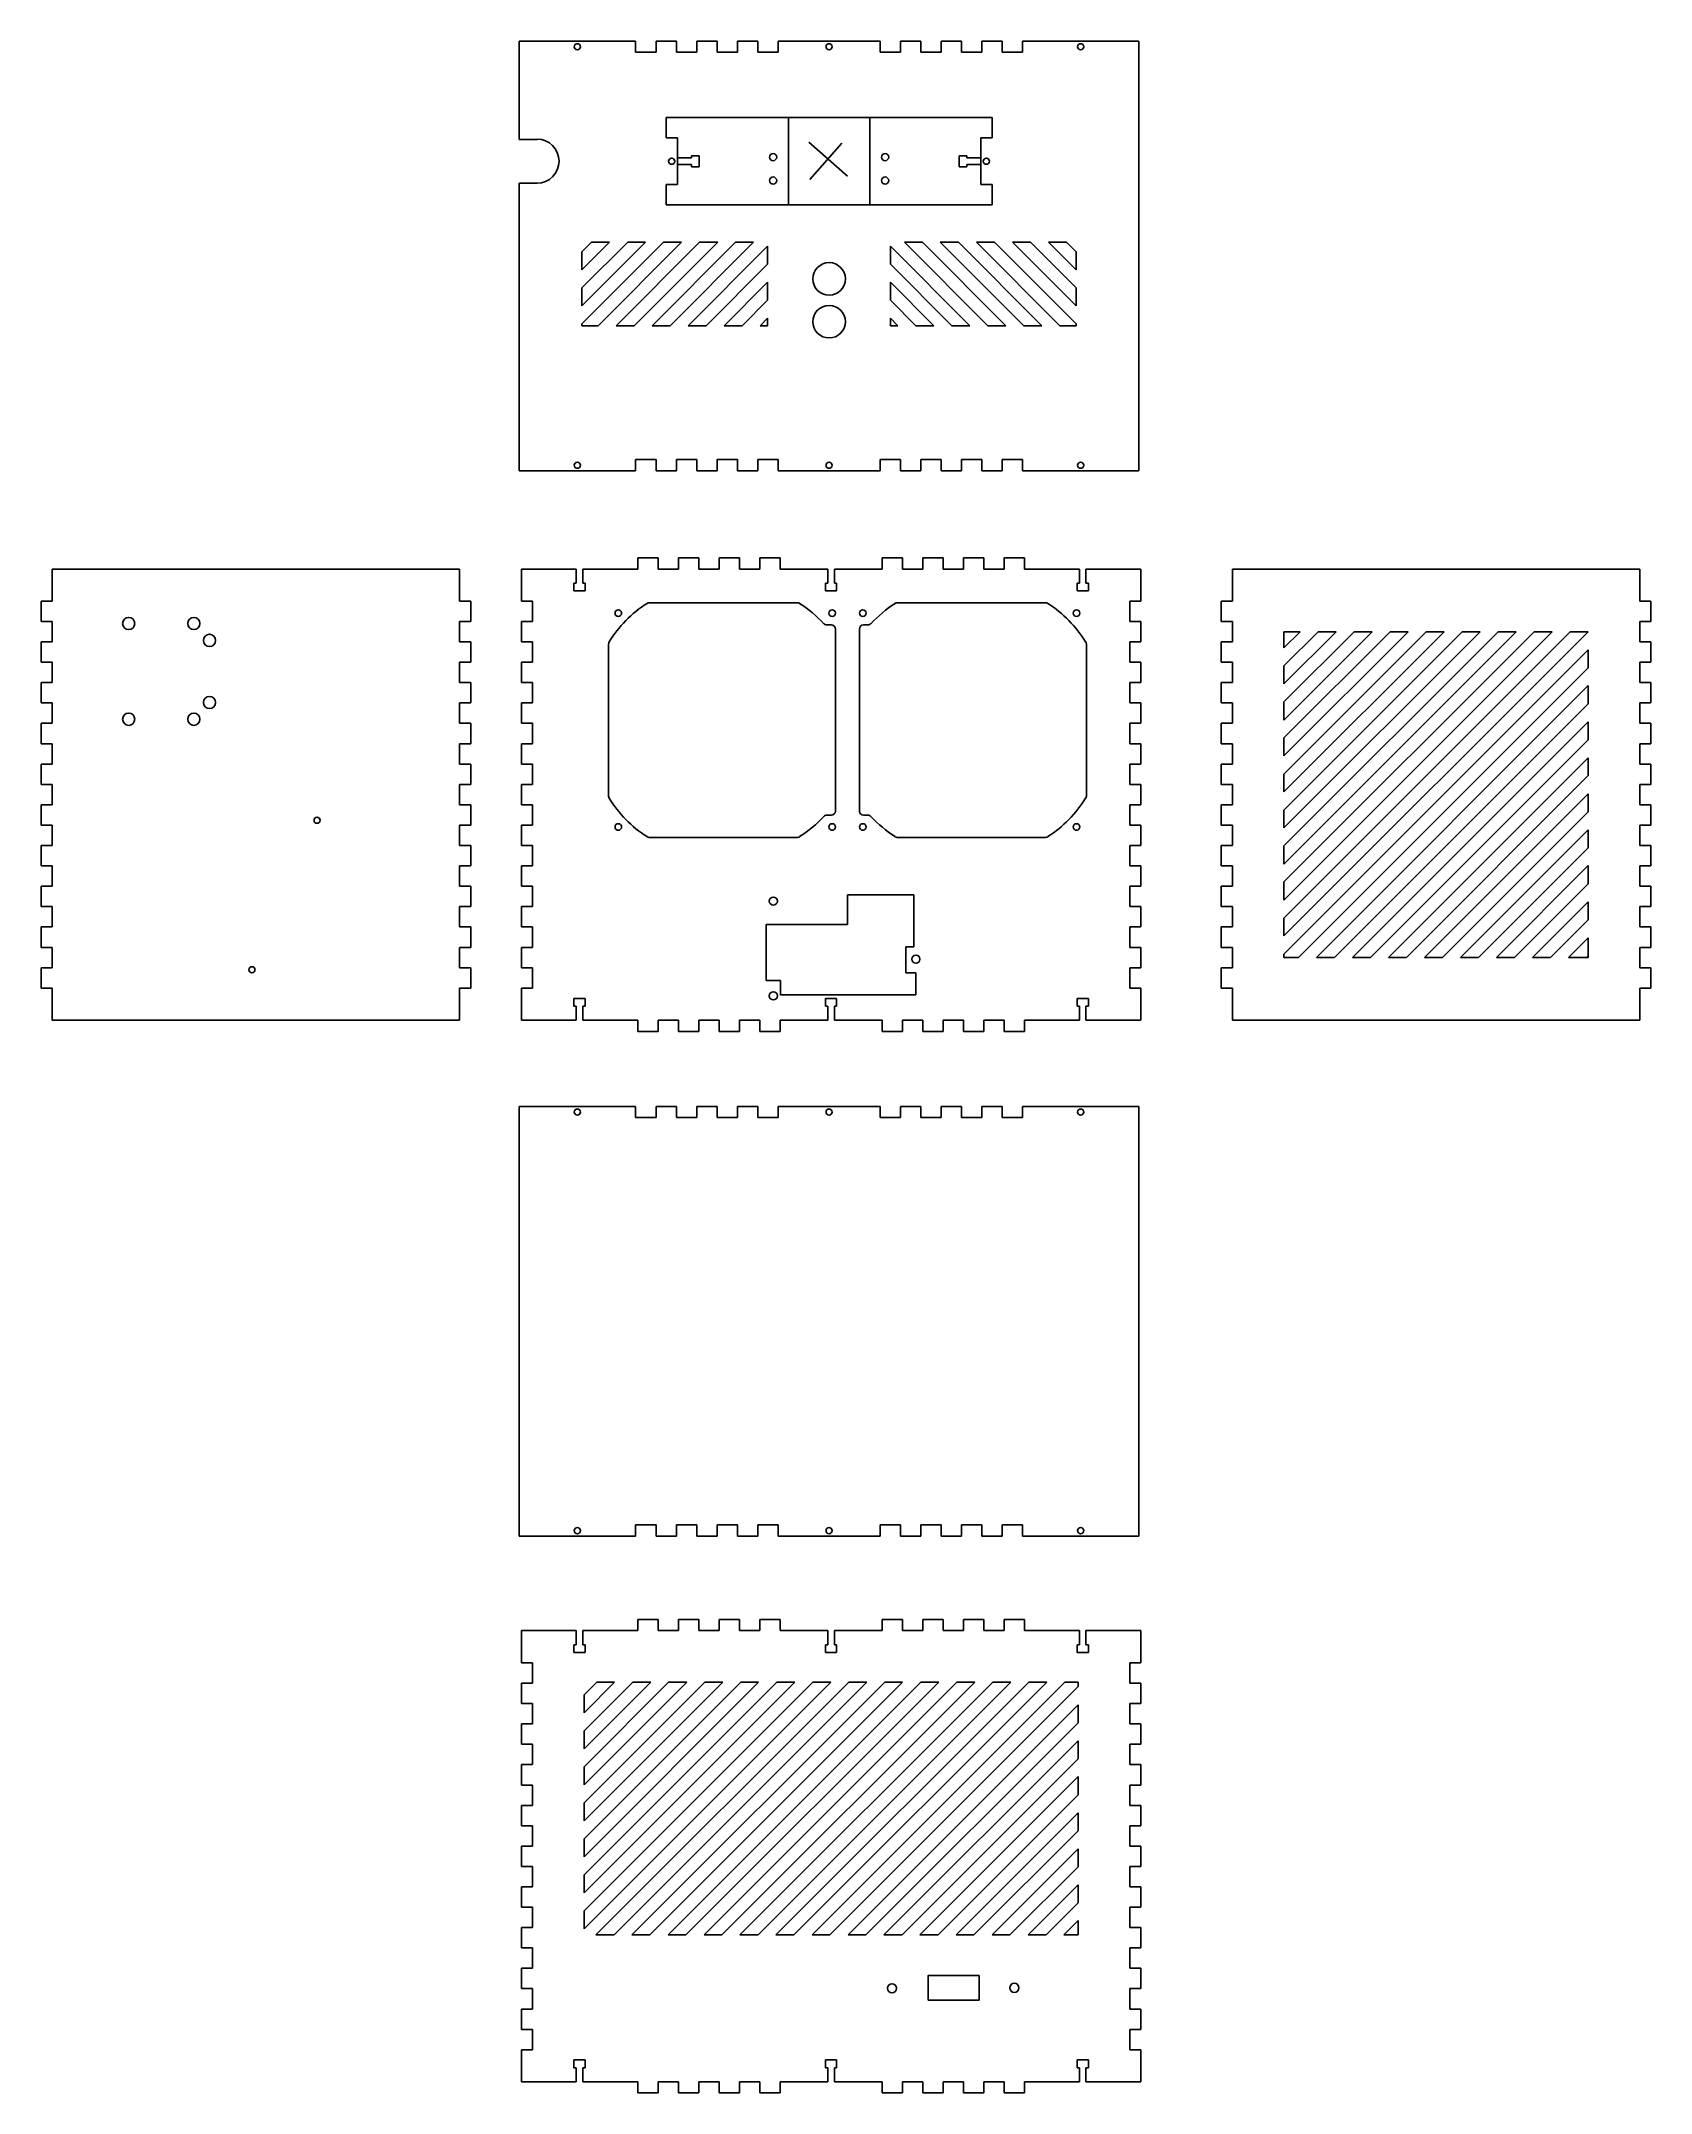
# Model space of a CAD drawing. Header units: millimetres. Extents: x 493 to 1284, y 323 to 1331.
import ezdxf

# ---------------------------------------------------------------- set-up
doc = ezdxf.new("R2010")
doc.units = ezdxf.units.MM
doc.header["$MEASUREMENT"] = 0

msp = doc.modelspace()

# ---------------------------------------------------------------- linework, layer by layer
for p, q in [((728.2, 1331), (785.4, 1331)), ((728.2, 1282.7), (728.2, 1331)), ((755.2, 1331), (758.4, 1331)), ((785.4, 1325.5), (785.4, 1331)), ((795.4, 1331), (805.4, 1331)), ((795.4, 1325.5), (795.4, 1331)), ((805.4, 1325.5), (805.4, 1331)), ((815.4, 1325.5), (815.4, 1331)), ((815.4, 1331), (825.4, 1331)), ((825.4, 1325.5), (825.4, 1331)), ((835.4, 1325.5), (835.4, 1331)), ((835.4, 1331), (845.4, 1331)), ((845.4, 1325.5), (845.4, 1331)), ((855.4, 1331), (905.4, 1331)), ((855.4, 1325.5), (855.4, 1331)), ((905.4, 1325.5), (905.4, 1331)), ((915.4, 1331), (925.4, 1331)), ((915.4, 1325.5), (915.4, 1331)), ((925.4, 1325.5), (925.4, 1331)), ((935.4, 1331), (945.4, 1331)), ((935.4, 1325.5), (935.4, 1331)), ((945.4, 1325.5), (945.4, 1331)), ((955.4, 1331), (965.4, 1331)), ((955.4, 1325.5), (955.4, 1331)), ((965.4, 1325.5), (965.4, 1331)), ((975.4, 1331), (1032.5, 1331)), ((975.4, 1325.5), (975.4, 1331)), ((1002.3, 1331), (1005.5, 1331)), ((1032.5, 1331), (1032.5, 1120)), ((785.4, 1325.5), (795.4, 1325.5)), ((805.4, 1325.5), (815.4, 1325.5)), ((825.4, 1325.5), (835.4, 1325.5)), ((845.4, 1325.5), (855.4, 1325.5)), ((905.4, 1325.5), (915.4, 1325.5)), ((925.4, 1325.5), (935.4, 1325.5)), ((945.4, 1325.5), (955.4, 1325.5)), ((965.4, 1325.5), (975.4, 1325.5)), ((737, 1282.7), (728.2, 1282.7)), ((737, 1261.2), (728.2, 1261.2)), ((728.2, 1120), (728.2, 1261.2)), ((728.2, 1120), (785.4, 1120)), ((755.2, 1120), (758.4, 1120)), ((785.4, 1125.5), (785.4, 1120)), ((785.4, 1125.5), (795.4, 1125.5)), ((795.4, 1125.5), (795.4, 1120)), ((795.4, 1120), (805.4, 1120)), ((805.4, 1125.5), (805.4, 1120)), ((805.4, 1125.5), (815.4, 1125.5)), ((815.4, 1125.5), (815.4, 1120)), ((815.4, 1120), (825.4, 1120)), ((825.4, 1125.5), (825.4, 1120)), ((825.4, 1125.5), (835.4, 1125.5)), ((835.4, 1125.5), (835.4, 1120)), ((835.4, 1120), (845.4, 1120)), ((845.4, 1125.5), (845.4, 1120)), ((845.4, 1125.5), (855.4, 1125.5)), ((855.4, 1125.5), (855.4, 1120)), ((855.4, 1120), (905.4, 1120)), ((905.4, 1125.5), (915.4, 1125.5)), ((905.4, 1125.5), (905.4, 1120)), ((915.4, 1125.5), (915.4, 1120)), ((915.4, 1120), (925.4, 1120)), ((925.4, 1125.5), (925.4, 1120)), ((925.4, 1125.5), (935.4, 1125.5)), ((935.4, 1125.5), (935.4, 1120)), ((935.4, 1120), (945.4, 1120)), ((945.4, 1125.5), (945.4, 1120)), ((945.4, 1125.5), (955.4, 1125.5)), ((955.4, 1125.5), (955.4, 1120)), ((955.4, 1120), (965.4, 1120)), ((965.4, 1125.5), (965.4, 1120)), ((965.4, 1125.5), (975.4, 1125.5)), ((975.4, 1125.5), (975.4, 1120)), ((975.4, 1120), (1032.5, 1120)), ((1002.3, 1120), (1005.5, 1120)), ((699, 1071.7), (499, 1071.7)), ((499, 1071.7), (499, 1056)), ((699, 1071.7), (699, 1056)), ((729.3, 1071.7), (729.3, 1056)), ((729.3, 1071.7), (756.2, 1071.7)), ((756.2, 1064.8), (756.2, 1071.7)), ((759.4, 1071.7), (759.4, 1064.8)), ((759.4, 1071.7), (786.4, 1071.7)), ((786.4, 1077.2), (796.4, 1077.2)), ((786.4, 1077.2), (786.4, 1071.7)), ((796.4, 1077.2), (796.4, 1071.7)), ((796.4, 1071.7), (806.4, 1071.7)), ((806.4, 1077.2), (816.4, 1077.2)), ((806.4, 1077.2), (806.4, 1071.7)), ((816.4, 1077.2), (816.4, 1071.7)), ((816.4, 1071.7), (826.4, 1071.7)), ((826.4, 1077.2), (836.4, 1077.2)), ((826.4, 1077.2), (826.4, 1071.7)), ((836.4, 1077.2), (836.4, 1071.7)), ((836.4, 1071.7), (846.4, 1071.7)), ((846.4, 1077.2), (856.4, 1077.2)), ((846.4, 1077.2), (846.4, 1071.7)), ((856.4, 1077.2), (856.4, 1071.7)), ((856.4, 1071.7), (879.8, 1071.7)), ((879.8, 1064.8), (879.8, 1071.7)), ((883, 1071.7), (883, 1064.8)), ((883, 1071.7), (906.4, 1071.7)), ((906.4, 1077.2), (916.4, 1077.2)), ((906.4, 1077.2), (906.4, 1071.7)), ((916.4, 1077.2), (916.4, 1071.7)), ((916.4, 1071.7), (926.4, 1071.7)), ((926.4, 1077.2), (936.4, 1077.2)), ((926.4, 1077.2), (926.4, 1071.7)), ((936.4, 1077.2), (936.4, 1071.7)), ((936.4, 1071.7), (946.4, 1071.7)), ((946.4, 1077.2), (956.4, 1077.2)), ((946.4, 1077.2), (946.4, 1071.7)), ((956.4, 1077.2), (956.4, 1071.7)), ((956.4, 1071.7), (966.4, 1071.7)), ((966.4, 1077.2), (976.4, 1077.2)), ((966.4, 1077.2), (966.4, 1071.7)), ((976.4, 1077.2), (976.4, 1071.7)), ((976.4, 1071.7), (1003.3, 1071.7)), ((1003.3, 1064.8), (1003.3, 1071.7)), ((1006.5, 1071.7), (1006.5, 1064.8)), ((1006.5, 1071.7), (1033.5, 1071.7)), ((1033.5, 1071.7), (1033.5, 1056)), ((1278.4, 1071.7), (1078.4, 1071.7)), ((1078.4, 1071.7), (1078.4, 1056)), ((1278.4, 1071.7), (1278.4, 1056)), ((755.1, 1061), (755.1, 1064.8)), ((756.2, 1064.8), (755.1, 1064.8)), ((760.6, 1061), (755.1, 1061)), ((760.6, 1064.8), (759.4, 1064.8)), ((760.6, 1061), (760.6, 1064.8)), ((878.6, 1061), (878.6, 1064.8)), ((879.8, 1064.8), (878.6, 1064.8)), ((884.1, 1061), (878.6, 1061)), ((884.1, 1064.8), (883, 1064.8)), ((884.1, 1061), (884.1, 1064.8)), ((1002.2, 1061), (1002.2, 1064.8)), ((1003.3, 1064.8), (1002.2, 1064.8)), ((1007.7, 1061), (1002.2, 1061)), ((1007.7, 1064.8), (1006.5, 1064.8)), ((1007.7, 1061), (1007.7, 1064.8)), ((493.5, 1056), (499, 1056)), ((493.5, 1056), (493.5, 1046)), ((704.5, 1056), (699, 1056)), ((704.5, 1056), (704.5, 1046)), ((734.8, 1056), (729.3, 1056)), ((734.8, 1056), (734.8, 1046)), ((1028, 1056), (1028, 1046)), ((1028, 1056), (1033.5, 1056)), ((1072.9, 1056), (1072.9, 1046)), ((1072.9, 1056), (1078.4, 1056)), ((1283.9, 1056), (1278.4, 1056)), ((1283.9, 1056), (1283.9, 1046)), ((493.5, 1046), (499, 1046)), ((499, 1046), (499, 1036)), ((704.5, 1046), (699, 1046)), ((699, 1046), (699, 1036)), ((734.8, 1046), (729.3, 1046)), ((729.3, 1046), (729.3, 1036)), ((1028, 1046), (1033.5, 1046)), ((1033.5, 1046), (1033.5, 1036)), ((1072.9, 1046), (1078.4, 1046)), ((1078.4, 1046), (1078.4, 1036)), ((1283.9, 1046), (1278.4, 1046)), ((1278.4, 1046), (1278.4, 1036)), ((493.5, 1036), (499, 1036)), ((493.5, 1036), (493.5, 1026)), ((704.5, 1036), (699, 1036)), ((704.5, 1036), (704.5, 1026)), ((734.8, 1036), (729.3, 1036)), ((734.8, 1036), (734.8, 1026)), ((1028, 1036), (1028, 1026)), ((1028, 1036), (1033.5, 1036)), ((1072.9, 1036), (1072.9, 1026)), ((1072.9, 1036), (1078.4, 1036)), ((1283.9, 1036), (1278.4, 1036)), ((1283.9, 1036), (1283.9, 1026)), ((493.5, 1026), (499, 1026)), ((499, 1026), (499, 1016)), ((704.5, 1026), (699, 1026)), ((699, 1026), (699, 1016)), ((734.8, 1026), (729.3, 1026)), ((729.3, 1026), (729.3, 1016)), ((1028, 1026), (1033.5, 1026)), ((1033.5, 1026), (1033.5, 1016)), ((1072.9, 1026), (1078.4, 1026)), ((1078.4, 1026), (1078.4, 1016)), ((1283.9, 1026), (1278.4, 1026)), ((1278.4, 1026), (1278.4, 1016)), ((493.5, 1016), (499, 1016)), ((493.5, 1016), (493.5, 1006)), ((704.5, 1016), (699, 1016)), ((704.5, 1016), (704.5, 1006)), ((734.8, 1016), (729.3, 1016)), ((734.8, 1016), (734.8, 1006)), ((1028, 1016), (1028, 1006)), ((1028, 1016), (1033.5, 1016)), ((1072.9, 1016), (1072.9, 1006)), ((1072.9, 1016), (1078.4, 1016)), ((1283.9, 1016), (1278.4, 1016)), ((1283.9, 1016), (1283.9, 1006)), ((493.5, 1006), (499, 1006)), ((499, 1006), (499, 996)), ((704.5, 1006), (699, 1006)), ((699, 1006), (699, 996)), ((734.8, 1006), (729.3, 1006)), ((729.3, 1006), (729.3, 996)), ((1028, 1006), (1033.5, 1006)), ((1033.5, 1006), (1033.5, 996)), ((1072.9, 1006), (1078.4, 1006)), ((1078.4, 1006), (1078.4, 996)), ((1283.9, 1006), (1278.4, 1006)), ((1278.4, 1006), (1278.4, 996)), ((493.5, 996), (499, 996)), ((493.5, 996), (493.5, 986)), ((704.5, 996), (699, 996)), ((704.5, 996), (704.5, 986)), ((734.8, 996), (729.3, 996)), ((734.8, 996), (734.8, 986)), ((1028, 996), (1028, 986)), ((1028, 996), (1033.5, 996)), ((1072.9, 996), (1072.9, 986)), ((1072.9, 996), (1078.4, 996)), ((1283.9, 996), (1278.4, 996)), ((1283.9, 996), (1283.9, 986)), ((493.5, 986), (499, 986)), ((499, 986), (499, 976)), ((704.5, 986), (699, 986)), ((699, 986), (699, 976)), ((734.8, 986), (729.3, 986)), ((729.3, 986), (729.3, 976)), ((1028, 986), (1033.5, 986)), ((1033.5, 986), (1033.5, 976)), ((1072.9, 986), (1078.4, 986)), ((1078.4, 986), (1078.4, 976)), ((1283.9, 986), (1278.4, 986)), ((1278.4, 986), (1278.4, 976)), ((493.5, 976), (499, 976)), ((493.5, 976), (493.5, 966)), ((704.5, 976), (699, 976)), ((704.5, 976), (704.5, 966)), ((734.8, 976), (729.3, 976)), ((734.8, 976), (734.8, 966)), ((1028, 976), (1028, 966)), ((1028, 976), (1033.5, 976)), ((1072.9, 976), (1072.9, 966)), ((1072.9, 976), (1078.4, 976)), ((1283.9, 976), (1278.4, 976)), ((1283.9, 976), (1283.9, 966)), ((493.5, 966), (499, 966)), ((499, 966), (499, 956)), ((704.5, 966), (699, 966)), ((699, 966), (699, 956)), ((734.8, 966), (729.3, 966)), ((729.3, 966), (729.3, 956)), ((1028, 966), (1033.5, 966)), ((1033.5, 966), (1033.5, 956)), ((1072.9, 966), (1078.4, 966)), ((1078.4, 966), (1078.4, 956)), ((1283.9, 966), (1278.4, 966)), ((1278.4, 966), (1278.4, 956)), ((493.5, 956), (499, 956)), ((493.5, 956), (493.5, 946)), ((704.5, 956), (699, 956)), ((704.5, 956), (704.5, 946)), ((734.8, 956), (729.3, 956)), ((734.8, 956), (734.8, 946)), ((1028, 956), (1028, 946)), ((1028, 956), (1033.5, 956)), ((1072.9, 956), (1072.9, 946)), ((1072.9, 956), (1078.4, 956)), ((1283.9, 956), (1278.4, 956)), ((1283.9, 956), (1283.9, 946)), ((493.5, 946), (499, 946)), ((499, 946), (499, 936)), ((704.5, 946), (699, 946)), ((699, 946), (699, 936)), ((734.8, 946), (729.3, 946)), ((729.3, 946), (729.3, 936)), ((1028, 946), (1033.5, 946)), ((1033.5, 946), (1033.5, 936)), ((1072.9, 946), (1078.4, 946)), ((1078.4, 946), (1078.4, 936)), ((1283.9, 946), (1278.4, 946)), ((1278.4, 946), (1278.4, 936)), ((493.5, 936), (499, 936)), ((493.5, 936), (493.5, 926)), ((704.5, 936), (699, 936)), ((704.5, 936), (704.5, 926)), ((734.8, 936), (729.3, 936)), ((734.8, 936), (734.8, 926)), ((1028, 936), (1028, 926)), ((1028, 936), (1033.5, 936)), ((1072.9, 936), (1072.9, 926)), ((1072.9, 936), (1078.4, 936)), ((1283.9, 936), (1278.4, 936)), ((1283.9, 936), (1283.9, 926)), ((493.5, 926), (499, 926)), ((499, 926), (499, 916)), ((704.5, 926), (699, 926)), ((699, 926), (699, 916)), ((734.8, 926), (729.3, 926)), ((729.3, 926), (729.3, 916)), ((1028, 926), (1033.5, 926)), ((1033.5, 926), (1033.5, 916)), ((1072.9, 926), (1078.4, 926)), ((1078.4, 926), (1078.4, 916)), ((1283.9, 926), (1278.4, 926)), ((1278.4, 926), (1278.4, 916)), ((493.5, 916), (499, 916)), ((493.5, 916), (493.5, 906)), ((704.5, 916), (699, 916)), ((704.5, 916), (704.5, 906)), ((734.8, 916), (729.3, 916)), ((734.8, 916), (734.8, 906)), ((1028, 916), (1028, 906)), ((1028, 916), (1033.5, 916)), ((1072.9, 916), (1072.9, 906)), ((1072.9, 916), (1078.4, 916)), ((1283.9, 916), (1278.4, 916)), ((1283.9, 916), (1283.9, 906)), ((493.5, 906), (499, 906)), ((499, 906), (499, 896)), ((704.5, 906), (699, 906)), ((699, 906), (699, 896)), ((734.8, 906), (729.3, 906)), ((729.3, 906), (729.3, 896)), ((1028, 906), (1033.5, 906)), ((1033.5, 906), (1033.5, 896)), ((1072.9, 906), (1078.4, 906)), ((1078.4, 906), (1078.4, 896)), ((1283.9, 906), (1278.4, 906)), ((1278.4, 906), (1278.4, 896)), ((493.5, 896), (499, 896)), ((493.5, 896), (493.5, 886)), ((704.5, 896), (699, 896)), ((704.5, 896), (704.5, 886)), ((734.8, 896), (729.3, 896)), ((734.8, 896), (734.8, 886)), ((1028, 896), (1028, 886)), ((1028, 896), (1033.5, 896)), ((1072.9, 896), (1072.9, 886)), ((1072.9, 896), (1078.4, 896)), ((1283.9, 896), (1278.4, 896)), ((1283.9, 896), (1283.9, 886)), ((493.5, 886), (499, 886)), ((499, 886), (499, 876)), ((704.5, 886), (699, 886)), ((699, 886), (699, 876)), ((734.8, 886), (729.3, 886)), ((729.3, 886), (729.3, 876)), ((1028, 886), (1033.5, 886)), ((1033.5, 886), (1033.5, 876)), ((1072.9, 886), (1078.4, 886)), ((1078.4, 886), (1078.4, 876)), ((1283.9, 886), (1278.4, 886)), ((1278.4, 886), (1278.4, 876)), ((493.5, 876), (499, 876)), ((493.5, 876), (493.5, 866)), ((704.5, 876), (699, 876)), ((704.5, 876), (704.5, 866)), ((734.8, 876), (729.3, 876)), ((734.8, 876), (734.8, 866)), ((1028, 876), (1028, 866)), ((1028, 876), (1033.5, 876)), ((1072.9, 876), (1072.9, 866)), ((1072.9, 876), (1078.4, 876)), ((1283.9, 876), (1278.4, 876)), ((1283.9, 876), (1283.9, 866)), ((493.5, 866), (499, 866)), ((499, 866), (499, 850.2)), ((704.5, 866), (699, 866)), ((699, 866), (699, 850.2)), ((734.8, 866), (729.3, 866)), ((729.3, 866), (729.3, 850.2)), ((760.6, 860.9), (755.1, 860.9)), ((755.1, 860.9), (755.1, 857.1)), ((756.2, 857.1), (755.1, 857.1)), ((756.2, 857.1), (756.2, 850.2)), ((759.4, 850.2), (759.4, 857.1)), ((760.6, 857.1), (759.4, 857.1)), ((760.6, 860.9), (760.6, 857.1)), ((884.1, 860.9), (878.6, 860.9)), ((878.6, 860.9), (878.6, 857.1)), ((879.8, 857.1), (878.6, 857.1)), ((879.8, 857.1), (879.8, 850.2)), ((883, 850.2), (883, 857.1)), ((884.1, 857.1), (883, 857.1)), ((884.1, 860.9), (884.1, 857.1)), ((1007.7, 860.9), (1002.2, 860.9)), ((1002.2, 860.9), (1002.2, 857.1)), ((1003.3, 857.1), (1002.2, 857.1)), ((1003.3, 857.1), (1003.3, 850.2)), ((1006.5, 850.2), (1006.5, 857.1)), ((1007.7, 857.1), (1006.5, 857.1)), ((1007.7, 860.9), (1007.7, 857.1)), ((1028, 866), (1033.5, 866)), ((1033.5, 866), (1033.5, 850.2)), ((1072.9, 866), (1078.4, 866)), ((1078.4, 866), (1078.4, 850.2)), ((1283.9, 866), (1278.4, 866)), ((1278.4, 866), (1278.4, 850.2)), ((499, 850.2), (699, 850.2)), ((729.3, 850.2), (756.2, 850.2)), ((759.4, 850.2), (786.4, 850.2)), ((786.4, 844.7), (786.4, 850.2)), ((796.4, 844.7), (796.4, 850.2)), ((796.4, 850.2), (806.4, 850.2)), ((806.4, 844.7), (806.4, 850.2)), ((816.4, 844.7), (816.4, 850.2)), ((816.4, 850.2), (826.4, 850.2)), ((826.4, 844.7), (826.4, 850.2)), ((836.4, 844.7), (836.4, 850.2)), ((836.4, 850.2), (846.4, 850.2)), ((846.4, 844.7), (846.4, 850.2)), ((856.4, 844.7), (856.4, 850.2)), ((856.4, 850.2), (879.8, 850.2)), ((883, 850.2), (906.4, 850.2)), ((906.4, 844.7), (906.4, 850.2)), ((916.4, 844.7), (916.4, 850.2)), ((916.4, 850.2), (926.4, 850.2)), ((926.4, 844.7), (926.4, 850.2)), ((936.4, 844.7), (936.4, 850.2)), ((936.4, 850.2), (946.4, 850.2)), ((946.4, 844.7), (946.4, 850.2)), ((956.4, 844.7), (956.4, 850.2)), ((956.4, 850.2), (966.4, 850.2)), ((966.4, 844.7), (966.4, 850.2)), ((976.4, 844.7), (976.4, 850.2)), ((976.4, 850.2), (1003.3, 850.2)), ((1006.5, 850.2), (1033.5, 850.2)), ((1078.4, 850.2), (1278.4, 850.2)), ((786.4, 844.7), (796.4, 844.7)), ((806.4, 844.7), (816.4, 844.7)), ((826.4, 844.7), (836.4, 844.7)), ((846.4, 844.7), (856.4, 844.7)), ((906.4, 844.7), (916.4, 844.7)), ((926.4, 844.7), (936.4, 844.7)), ((946.4, 844.7), (956.4, 844.7)), ((966.4, 844.7), (976.4, 844.7)), ((728.2, 596.9), (728.2, 807.9)), ((728.2, 807.9), (785.4, 807.9)), ((755.2, 807.9), (758.4, 807.9)), ((785.4, 802.4), (785.4, 807.9)), ((795.4, 802.4), (795.4, 807.9)), ((795.4, 807.9), (805.4, 807.9)), ((805.4, 802.4), (805.4, 807.9)), ((815.4, 802.4), (815.4, 807.9)), ((815.4, 807.9), (825.4, 807.9)), ((825.4, 802.4), (825.4, 807.9)), ((835.4, 802.4), (835.4, 807.9)), ((835.4, 807.9), (845.4, 807.9)), ((845.4, 802.4), (845.4, 807.9)), ((855.4, 802.4), (855.4, 807.9)), ((855.4, 807.9), (905.4, 807.9)), ((905.4, 802.4), (905.4, 807.9)), ((915.4, 802.4), (915.4, 807.9)), ((915.4, 807.9), (925.4, 807.9)), ((925.4, 802.4), (925.4, 807.9)), ((935.4, 802.4), (935.4, 807.9)), ((935.4, 807.9), (945.4, 807.9)), ((945.4, 802.4), (945.4, 807.9)), ((955.4, 802.4), (955.4, 807.9)), ((955.4, 807.9), (965.4, 807.9)), ((965.4, 802.4), (965.4, 807.9)), ((975.4, 802.4), (975.4, 807.9)), ((975.4, 807.9), (1032.5, 807.9)), ((1002.3, 807.9), (1005.5, 807.9)), ((1032.5, 807.9), (1032.5, 596.9)), ((785.4, 802.4), (795.4, 802.4)), ((805.4, 802.4), (815.4, 802.4)), ((825.4, 802.4), (835.4, 802.4)), ((845.4, 802.4), (855.4, 802.4)), ((905.4, 802.4), (915.4, 802.4)), ((925.4, 802.4), (935.4, 802.4)), ((945.4, 802.4), (955.4, 802.4)), ((965.4, 802.4), (975.4, 802.4)), ((728.2, 596.9), (785.4, 596.9)), ((755.2, 596.9), (758.4, 596.9)), ((785.4, 602.4), (795.4, 602.4)), ((785.4, 602.4), (785.4, 596.9)), ((795.4, 602.4), (795.4, 596.9)), ((795.4, 596.9), (805.4, 596.9)), ((805.4, 602.4), (815.4, 602.4)), ((805.4, 602.4), (805.4, 596.9)), ((815.4, 602.4), (815.4, 596.9)), ((815.4, 596.9), (825.4, 596.9)), ((825.4, 602.4), (835.4, 602.4)), ((825.4, 602.4), (825.4, 596.9)), ((835.4, 602.4), (835.4, 596.9)), ((835.4, 596.9), (845.4, 596.9)), ((845.4, 602.4), (855.4, 602.4)), ((845.4, 602.4), (845.4, 596.9)), ((855.4, 602.4), (855.4, 596.9)), ((855.4, 596.9), (905.4, 596.9)), ((905.4, 602.4), (905.4, 596.9)), ((905.4, 602.4), (915.4, 602.4)), ((915.4, 602.4), (915.4, 596.9)), ((915.4, 596.9), (925.4, 596.9)), ((925.4, 602.4), (935.4, 602.4)), ((925.4, 602.4), (925.4, 596.9)), ((935.4, 602.4), (935.4, 596.9)), ((935.4, 596.9), (945.4, 596.9)), ((945.4, 602.4), (955.4, 602.4)), ((945.4, 602.4), (945.4, 596.9)), ((955.4, 602.4), (955.4, 596.9)), ((955.4, 596.9), (965.4, 596.9)), ((965.4, 602.4), (975.4, 602.4)), ((965.4, 602.4), (965.4, 596.9)), ((975.4, 602.4), (975.4, 596.9)), ((975.4, 596.9), (1032.5, 596.9)), ((1002.3, 596.9), (1005.5, 596.9)), ((786.4, 556), (786.4, 550.5)), ((786.4, 556), (796.4, 556)), ((796.4, 556), (796.4, 550.5)), ((806.4, 556), (806.4, 550.5)), ((806.4, 556), (816.4, 556)), ((816.4, 556), (816.4, 550.5)), ((826.4, 556), (826.4, 550.5)), ((826.4, 556), (836.4, 556)), ((836.4, 556), (836.4, 550.5)), ((846.4, 556), (846.4, 550.5)), ((846.4, 556), (856.4, 556)), ((856.4, 556), (856.4, 550.5)), ((906.4, 556), (916.4, 556)), ((906.4, 556), (906.4, 550.5)), ((916.4, 556), (916.4, 550.5)), ((926.4, 556), (926.4, 550.5)), ((926.4, 556), (936.4, 556)), ((936.4, 556), (936.4, 550.5)), ((946.4, 556), (946.4, 550.5)), ((946.4, 556), (956.4, 556)), ((956.4, 556), (956.4, 550.5)), ((966.4, 556), (966.4, 550.5)), ((966.4, 556), (976.4, 556)), ((976.4, 556), (976.4, 550.5)), ((729.3, 550.5), (729.3, 534.7)), ((729.3, 550.5), (756.2, 550.5)), ((756.2, 543.6), (756.2, 550.5)), ((759.4, 550.5), (759.4, 543.6)), ((759.4, 550.5), (786.4, 550.5)), ((796.4, 550.5), (806.4, 550.5)), ((816.4, 550.5), (826.4, 550.5)), ((836.4, 550.5), (846.4, 550.5)), ((856.4, 550.5), (879.8, 550.5)), ((879.8, 543.6), (879.8, 550.5)), ((883, 550.5), (883, 543.6)), ((883, 550.5), (906.4, 550.5)), ((916.4, 550.5), (926.4, 550.5)), ((936.4, 550.5), (946.4, 550.5)), ((956.4, 550.5), (966.4, 550.5)), ((976.4, 550.5), (1003.3, 550.5)), ((1003.3, 543.6), (1003.3, 550.5)), ((1006.5, 550.5), (1006.5, 543.6)), ((1006.5, 550.5), (1033.5, 550.5)), ((1033.5, 550.5), (1033.5, 534.7)), ((734.8, 534.7), (729.3, 534.7)), ((734.8, 534.7), (734.8, 524.7)), ((756.2, 543.6), (755.1, 543.6)), ((755.1, 539.8), (755.1, 543.6)), ((760.6, 539.8), (755.1, 539.8)), ((760.6, 543.6), (759.4, 543.6)), ((760.6, 539.8), (760.6, 543.6)), ((879.8, 543.6), (878.6, 543.6)), ((878.6, 539.8), (878.6, 543.6)), ((884.1, 539.8), (878.6, 539.8)), ((884.1, 543.6), (883, 543.6)), ((884.1, 539.8), (884.1, 543.6)), ((1003.3, 543.6), (1002.2, 543.6)), ((1002.2, 539.8), (1002.2, 543.6)), ((1007.7, 539.8), (1002.2, 539.8)), ((1007.7, 543.6), (1006.5, 543.6)), ((1007.7, 539.8), (1007.7, 543.6)), ((1028, 534.7), (1033.5, 534.7)), ((1028, 534.7), (1028, 524.7)), ((729.3, 524.7), (729.3, 514.7)), ((734.8, 524.7), (729.3, 524.7)), ((1028, 524.7), (1033.5, 524.7)), ((1033.5, 524.7), (1033.5, 514.7)), ((734.8, 514.7), (729.3, 514.7)), ((734.8, 514.7), (734.8, 504.7)), ((1028, 514.7), (1033.5, 514.7)), ((1028, 514.7), (1028, 504.7)), ((729.3, 504.7), (729.3, 494.7)), ((734.8, 504.7), (729.3, 504.7)), ((1028, 504.7), (1033.5, 504.7)), ((1033.5, 504.7), (1033.5, 494.7)), ((734.8, 494.7), (729.3, 494.7)), ((734.8, 494.7), (734.8, 484.7)), ((1028, 494.7), (1033.5, 494.7)), ((1028, 494.7), (1028, 484.7)), ((729.3, 484.7), (729.3, 474.7)), ((734.8, 484.7), (729.3, 484.7)), ((1028, 484.7), (1033.5, 484.7)), ((1033.5, 484.7), (1033.5, 474.7)), ((734.8, 474.7), (729.3, 474.7)), ((734.8, 474.7), (734.8, 464.7)), ((1028, 474.7), (1033.5, 474.7)), ((1028, 474.7), (1028, 464.7)), ((729.3, 464.7), (729.3, 454.7)), ((734.8, 464.7), (729.3, 464.7)), ((1028, 464.7), (1033.5, 464.7)), ((1033.5, 464.7), (1033.5, 454.7)), ((734.8, 454.7), (729.3, 454.7)), ((734.8, 454.7), (734.8, 444.7)), ((1028, 454.7), (1033.5, 454.7)), ((1028, 454.7), (1028, 444.7)), ((729.3, 444.7), (729.3, 434.7)), ((734.8, 444.7), (729.3, 444.7)), ((1028, 444.7), (1033.5, 444.7)), ((1033.5, 444.7), (1033.5, 434.7)), ((734.8, 434.7), (729.3, 434.7)), ((734.8, 434.7), (734.8, 424.7)), ((1028, 434.7), (1033.5, 434.7)), ((1028, 434.7), (1028, 424.7)), ((729.3, 424.7), (729.3, 414.7)), ((734.8, 424.7), (729.3, 424.7)), ((1028, 424.7), (1033.5, 424.7)), ((1033.5, 424.7), (1033.5, 414.7)), ((734.8, 414.7), (729.3, 414.7)), ((734.8, 414.7), (734.8, 404.7)), ((1028, 414.7), (1033.5, 414.7)), ((1028, 414.7), (1028, 404.7)), ((729.3, 404.7), (729.3, 394.7)), ((734.8, 404.7), (729.3, 404.7)), ((1028, 404.7), (1033.5, 404.7)), ((1033.5, 404.7), (1033.5, 394.7)), ((734.8, 394.7), (729.3, 394.7)), ((734.8, 394.7), (734.8, 384.7)), ((1028, 394.7), (1033.5, 394.7)), ((1028, 394.7), (1028, 384.7)), ((729.3, 384.7), (729.3, 374.7)), ((734.8, 384.7), (729.3, 384.7)), ((1028, 384.7), (1033.5, 384.7)), ((1033.5, 384.7), (1033.5, 374.7)), ((734.8, 374.7), (729.3, 374.7)), ((734.8, 374.7), (734.8, 364.7)), ((1028, 374.7), (1033.5, 374.7)), ((1028, 374.7), (1028, 364.7)), ((729.3, 364.7), (729.3, 354.7)), ((734.8, 364.7), (729.3, 364.7)), ((1028, 364.7), (1033.5, 364.7)), ((1033.5, 364.7), (1033.5, 354.7)), ((734.8, 354.7), (729.3, 354.7)), ((734.8, 354.7), (734.8, 344.7)), ((1028, 354.7), (1033.5, 354.7)), ((1028, 354.7), (1028, 344.7)), ((734.8, 344.7), (729.3, 344.7)), ((729.3, 344.7), (729.3, 329)), ((1028, 344.7), (1033.5, 344.7)), ((1033.5, 344.7), (1033.5, 329)), ((755.1, 339.7), (755.1, 335.9)), ((760.6, 339.7), (755.1, 339.7)), ((756.2, 335.9), (755.1, 335.9)), ((756.2, 335.9), (756.2, 329)), ((760.6, 335.9), (759.4, 335.9)), ((759.4, 329), (759.4, 335.9)), ((760.6, 339.7), (760.6, 335.9)), ((878.6, 339.7), (878.6, 335.9)), ((884.1, 339.7), (878.6, 339.7)), ((879.8, 335.9), (878.6, 335.9)), ((879.8, 335.9), (879.8, 329)), ((884.1, 335.9), (883, 335.9)), ((883, 329), (883, 335.9)), ((884.1, 339.7), (884.1, 335.9)), ((1002.2, 339.7), (1002.2, 335.9)), ((1007.7, 339.7), (1002.2, 339.7)), ((1003.3, 335.9), (1002.2, 335.9)), ((1003.3, 335.9), (1003.3, 329)), ((1007.7, 335.9), (1006.5, 335.9)), ((1006.5, 329), (1006.5, 335.9)), ((1007.7, 339.7), (1007.7, 335.9)), ((729.3, 329), (756.2, 329)), ((759.4, 329), (786.4, 329)), ((786.4, 323.5), (786.4, 329)), ((786.4, 323.5), (796.4, 323.5)), ((796.4, 329), (806.4, 329)), ((796.4, 323.5), (796.4, 329)), ((806.4, 323.5), (806.4, 329)), ((806.4, 323.5), (816.4, 323.5)), ((816.4, 329), (826.4, 329)), ((816.4, 323.5), (816.4, 329)), ((826.4, 323.5), (826.4, 329)), ((826.4, 323.5), (836.4, 323.5)), ((836.4, 329), (846.4, 329)), ((836.4, 323.5), (836.4, 329)), ((846.4, 323.5), (846.4, 329)), ((846.4, 323.5), (856.4, 323.5)), ((856.4, 329), (879.8, 329)), ((856.4, 323.5), (856.4, 329)), ((883, 329), (906.4, 329)), ((906.4, 323.5), (906.4, 329)), ((906.4, 323.5), (916.4, 323.5)), ((916.4, 329), (926.4, 329)), ((916.4, 323.5), (916.4, 329)), ((926.4, 323.5), (926.4, 329)), ((926.4, 323.5), (936.4, 323.5)), ((936.4, 329), (946.4, 329)), ((936.4, 323.5), (936.4, 329)), ((946.4, 323.5), (946.4, 329)), ((946.4, 323.5), (956.4, 323.5)), ((956.4, 329), (966.4, 329)), ((956.4, 323.5), (956.4, 329)), ((966.4, 323.5), (966.4, 329)), ((966.4, 323.5), (976.4, 323.5)), ((976.4, 329), (1003.3, 329)), ((976.4, 323.5), (976.4, 329)), ((1006.5, 329), (1033.5, 329))]:
    msp.add_line(p, q)
at = {"color": 1}
for p, q in [((800.4, 1283.5), (800.4, 1293.5)), ((800.4, 1293.5), (960.4, 1293.5)), ((860.4, 1250.5), (860.4, 1293.5)), ((900.4, 1250.5), (900.4, 1293.5)), ((960.4, 1283.5), (960.4, 1293.5)), ((805.9, 1283.5), (800.4, 1283.5)), ((805.9, 1283.5), (805.9, 1260.5)), ((870.5, 1281.3), (889.4, 1264.7)), ((870.9, 1263), (886.6, 1280.9)), ((954.9, 1283.5), (960.4, 1283.5)), ((954.9, 1283.5), (954.9, 1260.5)), ((805.9, 1273.6), (812.8, 1273.6)), ((812.8, 1270.4), (805.9, 1270.4)), ((816.6, 1274.7), (812.8, 1274.7)), ((812.8, 1274.7), (812.8, 1273.6)), ((812.8, 1270.4), (812.8, 1269.2)), ((816.6, 1274.7), (816.6, 1269.2)), ((944.2, 1274.7), (944.2, 1269.2)), ((944.2, 1274.7), (948, 1274.7)), ((948, 1274.7), (948, 1273.6)), ((954.9, 1273.6), (948, 1273.6)), ((948, 1270.4), (954.9, 1270.4)), ((948, 1270.4), (948, 1269.2)), ((800.4, 1250.5), (800.4, 1260.5)), ((805.9, 1260.5), (800.4, 1260.5)), ((816.6, 1269.2), (812.8, 1269.2)), ((944.2, 1269.2), (948, 1269.2)), ((954.9, 1260.5), (960.4, 1260.5)), ((960.4, 1250.5), (960.4, 1260.5)), ((960.4, 1250.5), (800.4, 1250.5)), ((759, 1227.5), (763.8, 1232.2)), ((759, 1218.7), (772.6, 1232.2)), ((759, 1209.8), (781.5, 1232.2)), ((759, 1201), (790.3, 1232.2)), ((759, 1192.1), (799.1, 1232.2)), ((772.6, 1232.2), (763.8, 1232.2)), ((767, 1191.2), (808, 1232.2)), ((775.8, 1191.2), (816.8, 1232.2)), ((790.3, 1232.2), (781.5, 1232.2)), ((784.7, 1191.2), (825.7, 1232.2)), ((793.5, 1191.2), (834.5, 1232.2)), ((808, 1232.2), (799.1, 1232.2)), ((802.3, 1191.2), (843.3, 1232.2)), ((811.2, 1191.2), (850.2, 1230.3)), ((825.7, 1232.2), (816.8, 1232.2)), ((843.3, 1232.2), (834.5, 1232.2)), ((850.2, 1230.3), (850.2, 1221.4)), ((949.5, 1191.2), (910.5, 1230.3)), ((910.5, 1230.3), (910.5, 1221.4)), ((958.4, 1191.2), (917.4, 1232.2)), ((917.4, 1232.2), (926.2, 1232.2)), ((967.2, 1191.2), (926.2, 1232.2)), ((976, 1191.2), (935, 1232.2)), ((935, 1232.2), (943.9, 1232.2)), ((984.9, 1191.2), (943.9, 1232.2)), ((993.7, 1191.2), (952.7, 1232.2)), ((952.7, 1232.2), (961.6, 1232.2)), ((1001.7, 1192.1), (961.6, 1232.2)), ((1001.7, 1201), (970.4, 1232.2)), ((970.4, 1232.2), (979.2, 1232.2)), ((1001.7, 1209.8), (979.2, 1232.2)), ((1001.7, 1218.7), (988.1, 1232.2)), ((988.1, 1232.2), (996.9, 1232.2)), ((1001.7, 1227.5), (996.9, 1232.2)), ((759, 1227.5), (759, 1218.7)), ((820, 1191.2), (850.2, 1221.4)), ((940.7, 1191.2), (910.5, 1221.4)), ((1001.7, 1227.5), (1001.7, 1218.7)), ((759, 1209.8), (759, 1201)), ((828.9, 1191.2), (850.2, 1212.6)), ((850.2, 1212.6), (850.2, 1203.7)), ((931.8, 1191.2), (910.5, 1212.6)), ((910.5, 1212.6), (910.5, 1203.7)), ((1001.7, 1209.8), (1001.7, 1201)), ((837.7, 1191.2), (850.2, 1203.7)), ((923, 1191.2), (910.5, 1203.7)), ((759, 1192.1), (759, 1191.2)), ((767, 1191.2), (759, 1191.2)), ((784.7, 1191.2), (775.8, 1191.2)), ((802.3, 1191.2), (793.5, 1191.2)), ((820, 1191.2), (811.2, 1191.2)), ((837.7, 1191.2), (828.9, 1191.2)), ((846.5, 1191.2), (850.2, 1194.9)), ((850.2, 1191.2), (846.5, 1191.2)), ((850.2, 1194.9), (850.2, 1191.2)), ((914.2, 1191.2), (910.5, 1194.9)), ((910.5, 1194.9), (910.5, 1191.2)), ((910.5, 1191.2), (914.2, 1191.2)), ((923, 1191.2), (931.8, 1191.2)), ((940.7, 1191.2), (949.5, 1191.2)), ((958.4, 1191.2), (967.2, 1191.2)), ((976, 1191.2), (984.9, 1191.2)), ((993.7, 1191.2), (1001.7, 1191.2)), ((1001.7, 1192.1), (1001.7, 1191.2)), ((1103.7, 1040.9), (1103.7, 1033)), ((1103.7, 1033), (1111.6, 1040.9)), ((1103.7, 1024.2), (1120.5, 1040.9)), ((1103.7, 1015.3), (1129.3, 1040.9)), ((1103.7, 1006.5), (1138.2, 1040.9)), ((1103.7, 997.6), (1147, 1040.9)), ((1103.7, 988.8), (1155.8, 1040.9)), ((1103.7, 980), (1164.7, 1040.9)), ((1103.7, 971.1), (1173.5, 1040.9)), ((1103.7, 962.3), (1182.4, 1040.9)), ((1103.7, 953.4), (1191.2, 1040.9)), ((1103.7, 944.6), (1200, 1040.9)), ((1103.7, 935.8), (1208.9, 1040.9)), ((1103.7, 926.9), (1217.7, 1040.9)), ((1103.7, 918.1), (1226.6, 1040.9)), ((1103.7, 909.2), (1235.4, 1040.9)), ((1103.7, 900.4), (1244.2, 1040.9)), ((1103.7, 891.6), (1253.1, 1040.9)), ((1111.6, 1040.9), (1103.7, 1040.9)), ((1129.3, 1040.9), (1120.5, 1040.9)), ((1147, 1040.9), (1138.2, 1040.9)), ((1164.7, 1040.9), (1155.8, 1040.9)), ((1182.4, 1040.9), (1173.5, 1040.9)), ((1200, 1040.9), (1191.2, 1040.9)), ((1217.7, 1040.9), (1208.9, 1040.9)), ((1235.4, 1040.9), (1226.6, 1040.9)), ((1253.1, 1040.9), (1244.2, 1040.9)), ((1103.7, 882.7), (1253.1, 1032.1)), ((1253.1, 1032.1), (1253.1, 1023.3)), ((1103.7, 1024.2), (1103.7, 1015.3)), ((1110.8, 881), (1253.1, 1023.3)), ((1119.7, 881), (1253.1, 1014.5)), ((1253.1, 1014.5), (1253.1, 1005.6)), ((1103.7, 1006.5), (1103.7, 997.6)), ((1128.5, 881), (1253.1, 1005.6)), ((1103.7, 988.8), (1103.7, 980)), ((1137.4, 881), (1253.1, 996.8)), ((1146.2, 881), (1253.1, 987.9)), ((1253.1, 996.8), (1253.1, 987.9)), ((1155, 881), (1253.1, 979.1)), ((1253.1, 979.1), (1253.1, 970.3)), ((1103.7, 971.1), (1103.7, 962.3)), ((1163.9, 881), (1253.1, 970.3)), ((1172.7, 881), (1253.1, 961.4)), ((1253.1, 961.4), (1253.1, 952.6)), ((1103.7, 953.4), (1103.7, 944.6)), ((1181.6, 881), (1253.1, 952.6)), ((1190.4, 881), (1253.1, 943.7)), ((1253.1, 943.7), (1253.1, 934.9)), ((1103.7, 935.8), (1103.7, 926.9)), ((1199.2, 881), (1253.1, 934.9)), ((1103.7, 918.1), (1103.7, 909.2)), ((1208.1, 881), (1253.1, 926.1)), ((1216.9, 881), (1253.1, 917.2)), ((1253.1, 926.1), (1253.1, 917.2)), ((1225.8, 881), (1253.1, 908.4)), ((1253.1, 908.4), (1253.1, 899.5)), ((1103.7, 900.4), (1103.7, 891.6)), ((1234.6, 881), (1253.1, 899.5)), ((1243.4, 881), (1253.1, 890.7)), ((1253.1, 890.7), (1253.1, 881)), ((1103.7, 882.7), (1103.7, 881)), ((1103.7, 881), (1110.8, 881)), ((1119.7, 881), (1128.5, 881)), ((1137.4, 881), (1146.2, 881)), ((1155, 881), (1163.9, 881)), ((1172.7, 881), (1181.6, 881)), ((1190.4, 881), (1199.2, 881)), ((1208.1, 881), (1216.9, 881)), ((1225.8, 881), (1234.6, 881)), ((1243.4, 881), (1253.1, 881)), ((1252.3, 881), (1253.1, 881.9)), ((760.1, 519), (766.3, 525.2)), ((760.1, 510.1), (775.1, 525.2)), ((760.1, 501.3), (784, 525.2)), ((760.1, 492.4), (792.8, 525.2)), ((760.1, 483.6), (801.6, 525.2)), ((760.1, 474.8), (810.5, 525.2)), ((760.1, 465.9), (819.3, 525.2)), ((760.1, 457.1), (828.2, 525.2)), ((760.1, 448.2), (837, 525.2)), ((760.1, 439.4), (845.8, 525.2)), ((760.1, 430.6), (854.7, 525.2)), ((760.1, 421.7), (863.5, 525.2)), ((760.1, 412.9), (872.4, 525.2)), ((760.1, 404), (881.2, 525.2)), ((765.9, 401.1), (890, 525.2)), ((766.3, 525.2), (775.1, 525.2)), ((774.8, 401.1), (898.9, 525.2)), ((783.6, 401.1), (907.7, 525.2)), ((784, 525.2), (792.8, 525.2)), ((792.4, 401.1), (916.5, 525.2)), ((801.3, 401.1), (925.4, 525.2)), ((801.6, 525.2), (810.5, 525.2)), ((810.1, 401.1), (934.2, 525.2)), ((819, 401.1), (943.1, 525.2)), ((819.3, 525.2), (828.2, 525.2)), ((827.8, 401.1), (951.9, 525.2)), ((836.6, 401.1), (960.7, 525.2)), ((837, 525.2), (845.8, 525.2)), ((845.5, 401.1), (969.6, 525.2)), ((854.3, 401.1), (978.4, 525.2)), ((854.7, 525.2), (863.5, 525.2)), ((863.1, 401.1), (987.3, 525.2)), ((872, 401.1), (996.1, 525.2)), ((872.4, 525.2), (881.2, 525.2)), ((890, 525.2), (898.9, 525.2)), ((907.7, 525.2), (916.5, 525.2)), ((925.4, 525.2), (934.2, 525.2)), ((943.1, 525.2), (951.9, 525.2)), ((960.7, 525.2), (969.6, 525.2)), ((978.4, 525.2), (987.3, 525.2)), ((996.1, 525.2), (1002.7, 525.2)), ((1002.7, 525.2), (1002.7, 523)), ((760.1, 519), (760.1, 510.1)), ((880.8, 401.1), (1002.7, 523)), ((889.7, 401.1), (1002.7, 514.1)), ((1002.7, 514.1), (1002.7, 505.3)), ((898.5, 401.1), (1002.7, 505.3)), ((760.1, 501.3), (760.1, 492.4)), ((907.3, 401.1), (1002.7, 496.4)), ((1002.7, 496.4), (1002.7, 487.6)), ((916.2, 401.1), (1002.7, 487.6)), ((760.1, 483.6), (760.1, 474.8)), ((925, 401.1), (1002.7, 478.8)), ((1002.7, 478.8), (1002.7, 469.9)), ((760.1, 465.9), (760.1, 457.1)), ((933.9, 401.1), (1002.7, 469.9)), ((942.7, 401.1), (1002.7, 461.1)), ((1002.7, 461.1), (1002.7, 452.2)), ((760.1, 448.2), (760.1, 439.4)), ((951.5, 401.1), (1002.7, 452.2)), ((960.4, 401.1), (1002.7, 443.4)), ((1002.7, 443.4), (1002.7, 434.6)), ((969.2, 401.1), (1002.7, 434.6)), ((760.1, 430.6), (760.1, 421.7)), ((978.1, 401.1), (1002.7, 425.7)), ((1002.7, 425.7), (1002.7, 416.9)), ((986.9, 401.1), (1002.7, 416.9)), ((760.1, 412.9), (760.1, 404)), ((995.7, 401.1), (1002.7, 408.1)), ((1002.7, 408.1), (1002.7, 401.1)), ((765.9, 401.1), (774.8, 401.1)), ((783.6, 401.1), (792.4, 401.1)), ((801.3, 401.1), (810.1, 401.1)), ((819, 401.1), (827.8, 401.1)), ((836.6, 401.1), (845.5, 401.1)), ((854.3, 401.1), (863.1, 401.1)), ((872, 401.1), (880.8, 401.1)), ((889.7, 401.1), (898.5, 401.1)), ((907.3, 401.1), (916.2, 401.1)), ((925, 401.1), (933.9, 401.1)), ((942.7, 401.1), (951.5, 401.1)), ((960.4, 401.1), (969.2, 401.1)), ((978.1, 401.1), (986.9, 401.1)), ((995.7, 401.1), (1002.7, 401.1))]:
    msp.add_line(p, q, dxfattribs=at)
at = {"color": 5}
for p, q in [((864.9, 1055.2), (792.1, 1055.2)), ((913.8, 1055.2), (986.7, 1055.2)), ((881.5, 1044.3), (879.3, 1044.3)), ((883.5, 1042.3), (883.5, 952.9)), ((895.3, 1042.3), (895.3, 952.9)), ((897.3, 1044.3), (899.4, 1044.3)), ((772.1, 1034.9), (772.1, 960.3)), ((1006.7, 1034.9), (1006.7, 960.3)), ((881.5, 950.9), (879.3, 950.9)), ((897.3, 950.9), (899.4, 950.9)), ((864.9, 940), (792.1, 940)), ((913.8, 940), (986.7, 940)), ((889.5, 897.2), (889.5, 911.7)), ((889.5, 911.7), (922, 911.7)), ((922, 911.7), (922, 886.2)), ((889.5, 897.2), (849.5, 897.2)), ((849.5, 869.7), (849.5, 897.2)), ((922, 886.2), (918, 886.2)), ((918, 886.2), (918, 873.5)), ((856.5, 869.7), (849.5, 869.7)), ((856.5, 862.7), (856.5, 869.7)), ((923, 873.5), (918, 873.5)), ((923, 873.5), (923, 862.7)), ((923, 862.7), (856.5, 862.7))]:
    msp.add_line(p, q, dxfattribs=at)
at = {"color": 1}
msp.add_lwpolyline([(929, 369.1), (929, 381.1), (954, 381.1), (954, 369.1)], close=True, dxfattribs=at)
for centre in [(756.8, 1328.2), (880.4, 1328.2), (1003.9, 1328.2), (756.8, 1122.7), (880.4, 1122.7), (1003.9, 1122.7), (756.8, 805.1), (880.4, 805.1), (1003.9, 805.1), (756.8, 599.6), (880.4, 599.6), (1003.9, 599.6)]:
    msp.add_circle(centre, 1.5)
for centre, radius in [((803.1, 1272), 1.5), ((852.9, 1274), 1.75), ((907.9, 1274), 1.75), ((957.6, 1272), 1.5), ((852.9, 1262.5), 1.75), ((907.9, 1262.5), 1.75), ((880.4, 1214.2), 8), ((880.4, 1193.2), 8), ((536.5, 1045), 3), ((568.5, 1045), 3), ((776.9, 1050.1), 1.62), ((881.9, 1050.1), 1.62), ((896.9, 1050.1), 1.62), ((896.9, 1050.1), 1.62), ((1001.9, 1050.1), 1.62), ((1001.9, 1050.1), 1.62), ((576.2, 1036.7), 3), ((576.2, 1006.2), 3), ((536.5, 998), 3), ((568.5, 998), 3), ((629, 948.4), 1.5), ((776.9, 945.1), 1.62), ((881.9, 945.1), 1.62), ((896.9, 945.1), 1.62), ((896.9, 945.1), 1.62), ((896.9, 945.1), 1.62), ((1001.9, 945.1), 1.62), ((1001.9, 945.1), 1.62), ((1001.9, 945.1), 1.62), ((853, 908.7), 2), ((597, 875), 1.5), ((853, 862.2), 2), ((911.3, 374.9), 2.25), ((971.3, 375.1), 2.25)]:
    msp.add_circle(centre, radius, dxfattribs=at)
at = {"color": 5}
msp.add_circle((923, 880.2), 2, dxfattribs=at)
msp.add_arc((737, 1272), 10.8, 270, 90)
for centre, radius, start, end in [((823, 1004.7), 59.5, 122.5454, 148.3479), ((792.1, 1053.2), 2, 90, 122.5454), ((864.9, 1053.2), 2, 57.4546, 90), ((833.9, 1004.7), 59.5, 42.4742, 57.4546), ((944.8, 1004.7), 59.5, 122.5454, 137.5258), ((913.8, 1053.2), 2, 90, 122.5454), ((986.7, 1053.2), 2, 57.4546, 90), ((955.7, 1004.7), 59.5, 31.6521, 57.4546), ((879.3, 1046.3), 2, 222.4742, 270), ((881.5, 1042.3), 2, 0, 90), ((897.3, 1042.3), 2, 90, 180), ((899.4, 1046.3), 2, 270, 317.5258), ((774.1, 1034.9), 2, 148.3479, 180), ((1004.7, 1034.9), 2, 0, 31.6521), ((774.1, 960.3), 2, 180, 211.6521), ((823, 990.5), 59.5, 211.6521, 237.4546), ((955.7, 990.5), 59.5, 302.5454, 328.3479), ((1004.7, 960.3), 2, 328.3479, 0), ((833.9, 990.5), 59.5, 302.5454, 317.5258), ((879.3, 948.9), 2, 90, 137.5258), ((881.5, 952.9), 2, 270, 0), ((897.3, 952.9), 2, 180, 270), ((899.4, 948.9), 2, 42.4742, 90), ((944.8, 990.5), 59.5, 222.4742, 237.4546), ((792.1, 942), 2, 237.4546, 270), ((864.9, 942), 2, 270, 302.5454), ((913.8, 942), 2, 237.4546, 270), ((986.7, 942), 2, 270, 302.5454)]:
    msp.add_arc(centre, radius, start, end, dxfattribs=at)

doc.saveas('drawing.dxf')
